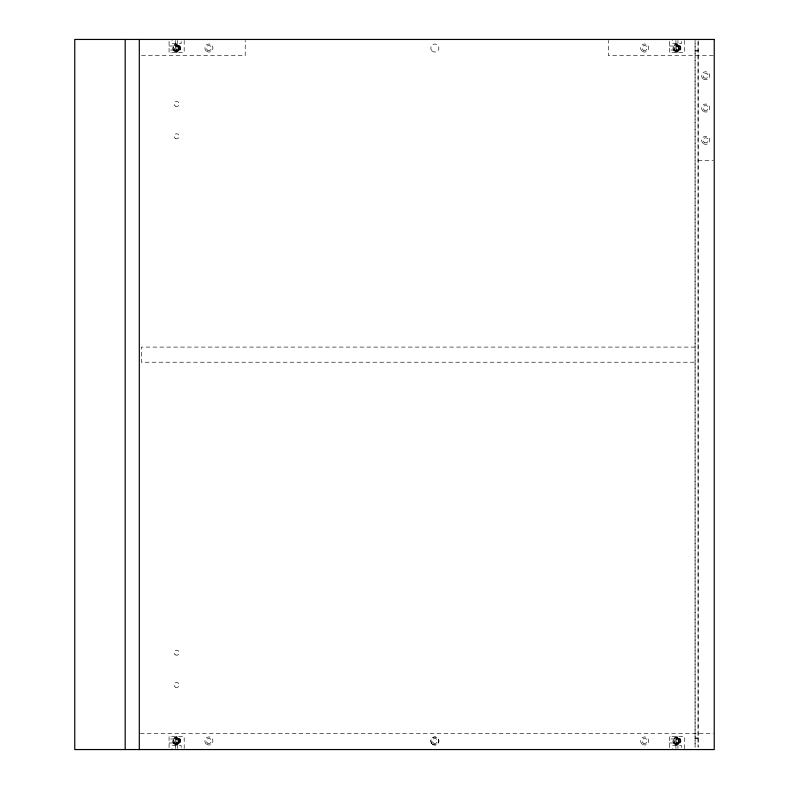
<?xml version="1.0" encoding="UTF-8"?>
<svg xmlns="http://www.w3.org/2000/svg" width="789" height="789" viewBox="0 0 789 789"><rect width="100%" height="100%" fill="white"/><g stroke="black" fill="none" stroke-linecap="round" stroke-linejoin="round"><path stroke-width="0.59" stroke-dasharray="3.94 2.96" d="M695.079 39.45L695.079 747.084L695.079 41.916M698.107 41.916L698.107 747.084L698.107 39.45M173.61 48.198L173.669 47.409M173.61 741.147L173.669 740.358M673.905 48.198L673.964 47.409M673.905 741.147L673.964 740.358M176.016 45.062L176.795 45.003M176.46 51.048L177.249 50.989M676.311 45.062L677.1 45.003M676.755 51.048L677.544 50.989M176.016 738.011L176.795 737.952M176.46 743.997L177.249 743.938M676.311 738.011L677.1 737.952M676.755 743.997L677.544 743.938M176.914 45.515L176.253 45.525L177.002 45.525M676.558 45.525L677.209 45.515M176.914 738.474L176.253 738.484L177.002 738.484M676.558 738.484L677.209 738.474M169.063 46.009L180.119 46.009L180.119 50.042L170.118 50.042L170.118 52.567M669.358 46.009L680.414 46.009L680.414 50.042L670.413 50.042L670.413 52.567M695.079 50.545L698.107 50.545M695.079 51.048L698.107 51.048M141.537 55.585L245.221 55.585L245.221 40.456M713.236 55.585L608.339 55.585L608.339 40.456M698.107 160.492L713.236 160.492M695.079 347.091L141.33 347.091L141.33 362.22L695.079 362.22M140.314 733.415L713.236 733.415M695.079 737.952L698.107 737.952M695.079 738.455L698.107 738.455M169.063 742.991L180.119 742.991L180.119 738.958L170.118 738.958L170.118 736.433M669.358 742.991L680.414 742.991L680.414 738.958L670.413 738.958L670.413 736.433M676.637 45.515L677.297 45.525M676.637 738.474L677.297 738.484M676.755 45.003L677.544 45.062M676.311 50.989L677.1 51.048M176.46 45.003L177.249 45.062M176.016 50.989L176.795 51.048M676.755 737.952L677.544 738.011M676.311 743.938L677.1 743.997M176.46 737.952L177.249 738.011M176.016 743.938L176.795 743.997M679.891 47.409L679.95 48.198A3.028 3.028 0 0 1 675.266 50.555A3.028 3.028 0 0 1 675.562 45.318A3.028 3.028 0 0 1 679.95 48.198M679.891 740.358L679.95 741.147A3.028 3.028 0 0 1 675.266 743.504A3.028 3.028 0 0 1 675.562 738.277A3.028 3.028 0 0 1 679.95 741.147M179.586 47.409L179.645 48.198A3.028 3.028 0 0 1 174.971 50.555A3.028 3.028 0 0 1 175.266 45.318A3.028 3.028 0 0 1 179.645 48.198M179.586 740.358L179.645 741.147A3.028 3.028 0 0 1 174.971 743.504A3.028 3.028 0 0 1 175.266 738.277A3.028 3.028 0 0 1 179.645 741.147M678.658 47.705L678.688 48.168A1.765 1.765 0 0 1 675.926 49.47A1.765 1.765 0 0 1 676.173 46.433A1.765 1.765 0 0 1 678.688 48.168M678.658 740.664L678.688 741.118A1.765 1.765 0 0 1 675.926 742.429A1.765 1.765 0 0 1 676.173 739.382A1.765 1.765 0 0 1 678.688 741.118M178.363 47.705L178.383 48.168A1.765 1.765 0 0 1 175.622 49.47A1.765 1.765 0 0 1 175.878 46.433A1.765 1.765 0 0 1 178.383 48.168M178.363 740.664L178.383 741.118A1.765 1.765 0 0 1 175.622 742.429A1.765 1.765 0 0 1 175.878 739.382A1.765 1.765 0 0 1 178.383 741.118M684.487 40.456L684.487 52.567L669.358 52.567L669.358 40.456M684.487 748.544L684.487 736.433L669.358 736.433L669.358 748.544M681.479 41.472L681.479 43.484L672.376 43.484L672.376 40.456M681.479 747.528L681.479 745.516L672.376 745.516L672.376 748.544M677.938 40.456L677.938 43.484M677.938 745.516L677.938 748.544M676.923 50.042L676.923 52.567M676.923 736.433L676.923 738.958M675.917 40.456L675.917 43.484M675.917 745.516L675.917 748.544M184.192 40.456L184.192 52.567L169.063 52.567L169.063 40.456M184.192 748.544L184.192 736.433L169.063 736.433L169.063 748.544M181.174 41.472L181.174 43.484L172.081 43.484L172.081 40.456M181.174 747.528L181.174 745.516L172.081 745.516L172.081 748.544M177.643 40.456L177.643 43.484M177.643 745.516L177.643 748.544M176.628 50.042L176.628 52.567M176.628 736.433L176.628 738.958M175.622 40.456L175.622 43.484M175.622 745.516L175.622 748.544M177.13 45.506L176.125 45.506L176.125 47.518L174.103 47.518L174.103 48.523L176.125 48.523L176.125 50.545L177.13 50.545L177.13 48.523L179.152 48.523L179.152 47.518L177.13 47.518L177.13 45.506M677.426 45.506L676.42 45.506L676.42 47.518L674.408 47.518L674.408 48.523L676.42 48.523L676.42 50.545L677.426 50.545L677.426 48.523L679.447 48.523L679.447 47.518L677.426 47.518L677.426 45.506M177.13 738.455L176.125 738.455L176.125 740.476L174.103 740.476L174.103 741.482L176.125 741.482L176.125 743.494L177.13 743.494L177.13 741.482L179.152 741.482L179.152 740.476L177.13 740.476L177.13 738.455M677.426 738.455L676.42 738.455L676.42 740.476L674.408 740.476L674.408 741.482L676.42 741.482L676.42 743.494L677.426 743.494L677.426 741.482L679.447 741.482L679.447 740.476L677.426 740.476L677.426 738.455M703.472 143.706A4.044 4.044 0 0 0 709.706 140.531A4.044 4.044 0 0 0 703.837 136.714A4.044 4.044 0 0 0 703.472 143.706M703.472 111.427A4.044 4.044 0 0 0 709.706 108.251A4.044 4.044 0 0 0 703.837 104.434A4.044 4.044 0 0 0 703.472 111.427M703.472 79.147A4.044 4.044 0 0 0 709.706 75.981A4.044 4.044 0 0 0 703.837 72.164A4.044 4.044 0 0 0 703.472 79.147M431.997 50.881A4.034 4.034 0 0 0 438.743 49.066A4.034 4.034 0 0 0 433.802 44.125A4.034 4.034 0 0 0 431.997 50.881M675.483 743.06A2.535 2.535 0 0 0 679.447 741.187A2.535 2.535 0 0 0 675.848 738.691A2.535 2.535 0 0 0 675.483 743.06M175.188 743.06A2.535 2.535 0 0 0 179.152 741.187A2.535 2.535 0 0 0 175.552 738.691A2.535 2.535 0 0 0 175.188 743.06M675.483 50.101A2.535 2.535 0 0 0 679.447 48.228A2.535 2.535 0 0 0 675.848 45.732A2.535 2.535 0 0 0 675.483 50.101M175.188 50.101A2.535 2.535 0 0 0 179.152 48.228A2.535 2.535 0 0 0 175.552 45.732A2.535 2.535 0 0 0 175.188 50.101M175.188 138.361A2.535 2.535 0 0 0 179.152 136.487A2.535 2.535 0 0 0 175.552 133.992A2.535 2.535 0 0 0 175.188 138.361M175.188 106.081A2.535 2.535 0 0 0 179.152 104.217A2.535 2.535 0 0 0 175.552 101.712A2.535 2.535 0 0 0 175.188 106.081M175.188 654.801A2.535 2.535 0 0 0 179.152 652.927A2.535 2.535 0 0 0 175.552 650.432A2.535 2.535 0 0 0 175.188 654.801M175.188 687.071A2.535 2.535 0 0 0 179.152 685.207A2.535 2.535 0 0 0 175.552 682.712A2.535 2.535 0 0 0 175.188 687.071M431.997 743.83A4.034 4.034 0 0 0 438.743 742.025A4.034 4.034 0 0 0 433.802 737.084A4.034 4.034 0 0 0 431.997 743.83M206.698 51.413A4.044 4.044 0 0 0 212.941 48.237A4.044 4.044 0 0 0 207.073 44.421A4.044 4.044 0 0 0 206.698 51.413M642.443 51.413A4.044 4.044 0 0 0 648.686 48.237A4.044 4.044 0 0 0 642.818 44.421A4.044 4.044 0 0 0 642.443 51.413M642.443 744.362A4.044 4.044 0 0 0 648.686 741.187A4.044 4.044 0 0 0 642.818 737.37A4.044 4.044 0 0 0 642.443 744.362M206.698 744.362A4.044 4.044 0 0 0 212.941 741.187A4.044 4.044 0 0 0 207.073 737.37A4.044 4.044 0 0 0 206.698 744.362M704.409 142.503A2.525 2.525 0 0 0 708.197 140.314A2.525 2.525 0 0 0 704.409 138.134A2.525 2.525 0 0 0 704.409 142.503M704.409 110.223A2.525 2.525 0 0 0 708.197 108.044A2.525 2.525 0 0 0 704.409 105.854A2.525 2.525 0 0 0 704.409 110.223M703.887 77.549A2.525 2.525 0 0 0 708.108 76.415A2.525 2.525 0 0 0 705.021 73.328A2.525 2.525 0 0 0 703.887 77.549M174.132 50.516A3.531 3.531 0 0 0 180.04 48.938A3.531 3.531 0 0 0 175.71 44.618A3.531 3.531 0 0 0 174.132 50.516M207.645 50.21A2.525 2.525 0 0 0 211.432 48.021A2.525 2.525 0 0 0 207.645 45.841A2.525 2.525 0 0 0 207.645 50.21M174.428 51.413A4.044 4.044 0 0 0 180.661 48.237A4.044 4.044 0 0 0 174.793 44.421A4.044 4.044 0 0 0 174.428 51.413M674.427 50.516A3.531 3.531 0 0 0 680.335 48.938A3.531 3.531 0 0 0 676.015 44.618A3.531 3.531 0 0 0 674.427 50.516M643.39 50.21A2.525 2.525 0 0 0 647.167 48.021A2.525 2.525 0 0 0 643.39 45.841A2.525 2.525 0 0 0 643.39 50.21M674.723 51.413A4.044 4.044 0 0 0 680.956 48.237A4.044 4.044 0 0 0 675.098 44.421A4.044 4.044 0 0 0 674.723 51.413M174.428 744.362A4.044 4.044 0 0 0 180.661 741.187A4.044 4.044 0 0 0 174.793 737.37A4.044 4.044 0 0 0 174.428 744.362M433.585 743.159A2.525 2.525 0 0 0 437.372 740.979A2.525 2.525 0 0 0 433.585 738.79A2.525 2.525 0 0 0 433.585 743.159M643.39 743.159A2.525 2.525 0 0 0 647.167 740.979A2.525 2.525 0 0 0 643.39 738.79A2.525 2.525 0 0 0 643.39 743.159M207.645 743.159A2.525 2.525 0 0 0 211.432 740.979A2.525 2.525 0 0 0 207.645 738.79A2.525 2.525 0 0 0 207.645 743.159M674.427 743.475A3.531 3.531 0 0 0 680.335 741.887A3.531 3.531 0 0 0 676.015 737.567A3.531 3.531 0 0 0 674.427 743.475M174.132 743.475A3.531 3.531 0 0 0 180.04 741.887A3.531 3.531 0 0 0 175.71 737.567A3.531 3.531 0 0 0 174.132 743.475M432.53 744.293A4.053 4.053 0 0 0 438.881 741.325A4.053 4.053 0 0 0 433.131 737.311A4.053 4.053 0 0 0 432.53 744.293M674.723 744.362A4.044 4.044 0 0 0 680.956 741.187A4.044 4.044 0 0 0 675.098 737.37A4.044 4.044 0 0 0 674.723 744.362"/><path stroke-width="1.18" d="M139.308 39.45L139.308 749.55M125.185 39.45L125.185 749.55M714.242 39.45L74.758 39.45L74.758 749.55L714.242 749.55L714.242 39.45"/></g></svg>
